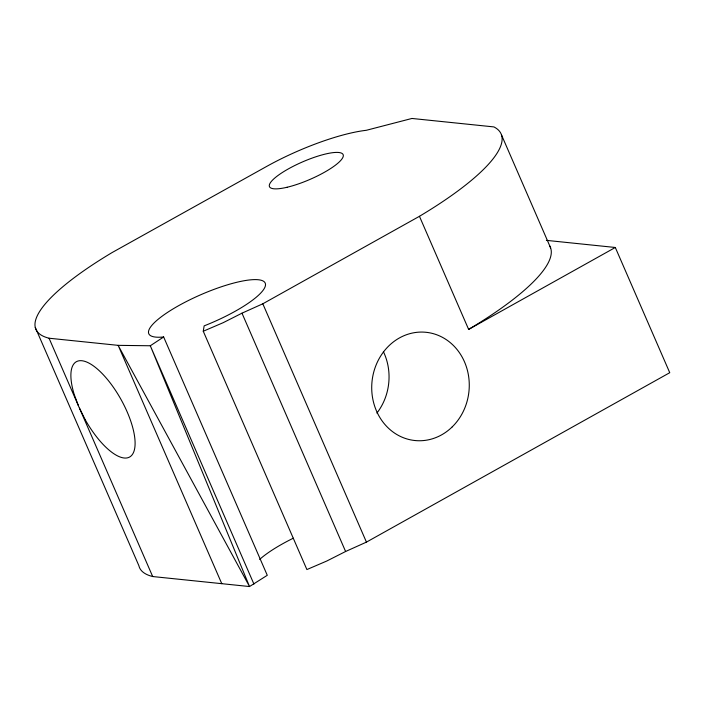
<?xml version="1.0" encoding="UTF-8"?>
<svg xmlns="http://www.w3.org/2000/svg" width="705" height="705" viewBox="0 0 705 705"><rect width="100%" height="100%" fill="white"/><g stroke="black" fill="none" stroke-linecap="round" stroke-linejoin="round"><path stroke-width="1.06" d="M546.375 240.361L615.306 247.481L669.75 372.698L366.441 542.119L345.609 551.495L326.803 561.013L306.895 569.561L203.269 331.235L204.142 325.869A63.468 15.034 -23.5 0 0 264.181 281.744A63.468 15.034 -23.5 0 0 180.233 304.789A63.468 15.034 -23.5 0 0 163.648 336.981L150.306 345.767L118.149 345.353L49.059 338.224L78.343 405.569M35.276 327.402L138.894 565.718A192.245 45.534 -23.5 0 0 152.685 576.54L249.535 586.542L267.274 575.298L163.648 336.981M203.269 331.235L223.177 322.687L241.982 313.179L262.815 303.793L419.449 216.303A206.45 48.892 -23.5 0 0 493.914 126.918L411.949 118.458L366.327 130.293A90.02 21.317 -23.5 0 0 266.481 166.53L112.183 252.513A192.245 45.534 -23.5 0 0 49.059 338.224M419.449 216.303L468.631 329.402L615.306 247.481M501.449 134.814L550.631 247.913M262.815 303.793L366.441 542.119M241.982 313.179L345.609 551.495M253.932 584.092L150.306 345.767L249.535 586.542L118.149 345.353L221.775 583.678M79.498 408.213L152.685 576.54M549.785 246.036A206.45 48.892 -23.5 0 1 468.631 329.402M383.388 351.628A54.408 48.724 -84.1 0 1 376.902 413.086M259.669 559.409A63.468 15.034 -23.5 0 1 293.315 538.197M85.129 419.554L78.837 406.882L74.184 394.377A54.602 20.56 60.8 0 1 99.52 370.953A54.602 20.56 60.8 0 1 134.17 450.654A54.602 20.56 60.8 0 1 85.129 419.554M452.24 426.869A54.408 48.724 -84.1 0 0 436.703 334.76A54.408 48.724 -84.1 0 0 372.54 397.611A54.408 48.724 -84.1 0 0 452.24 426.869M287.058 187.266A40.159 9.509 -23.5 0 0 343.317 155.849A40.159 9.509 -23.5 0 0 288.539 168.803A40.159 9.509 -23.5 0 0 287.058 187.266"/></g></svg>
